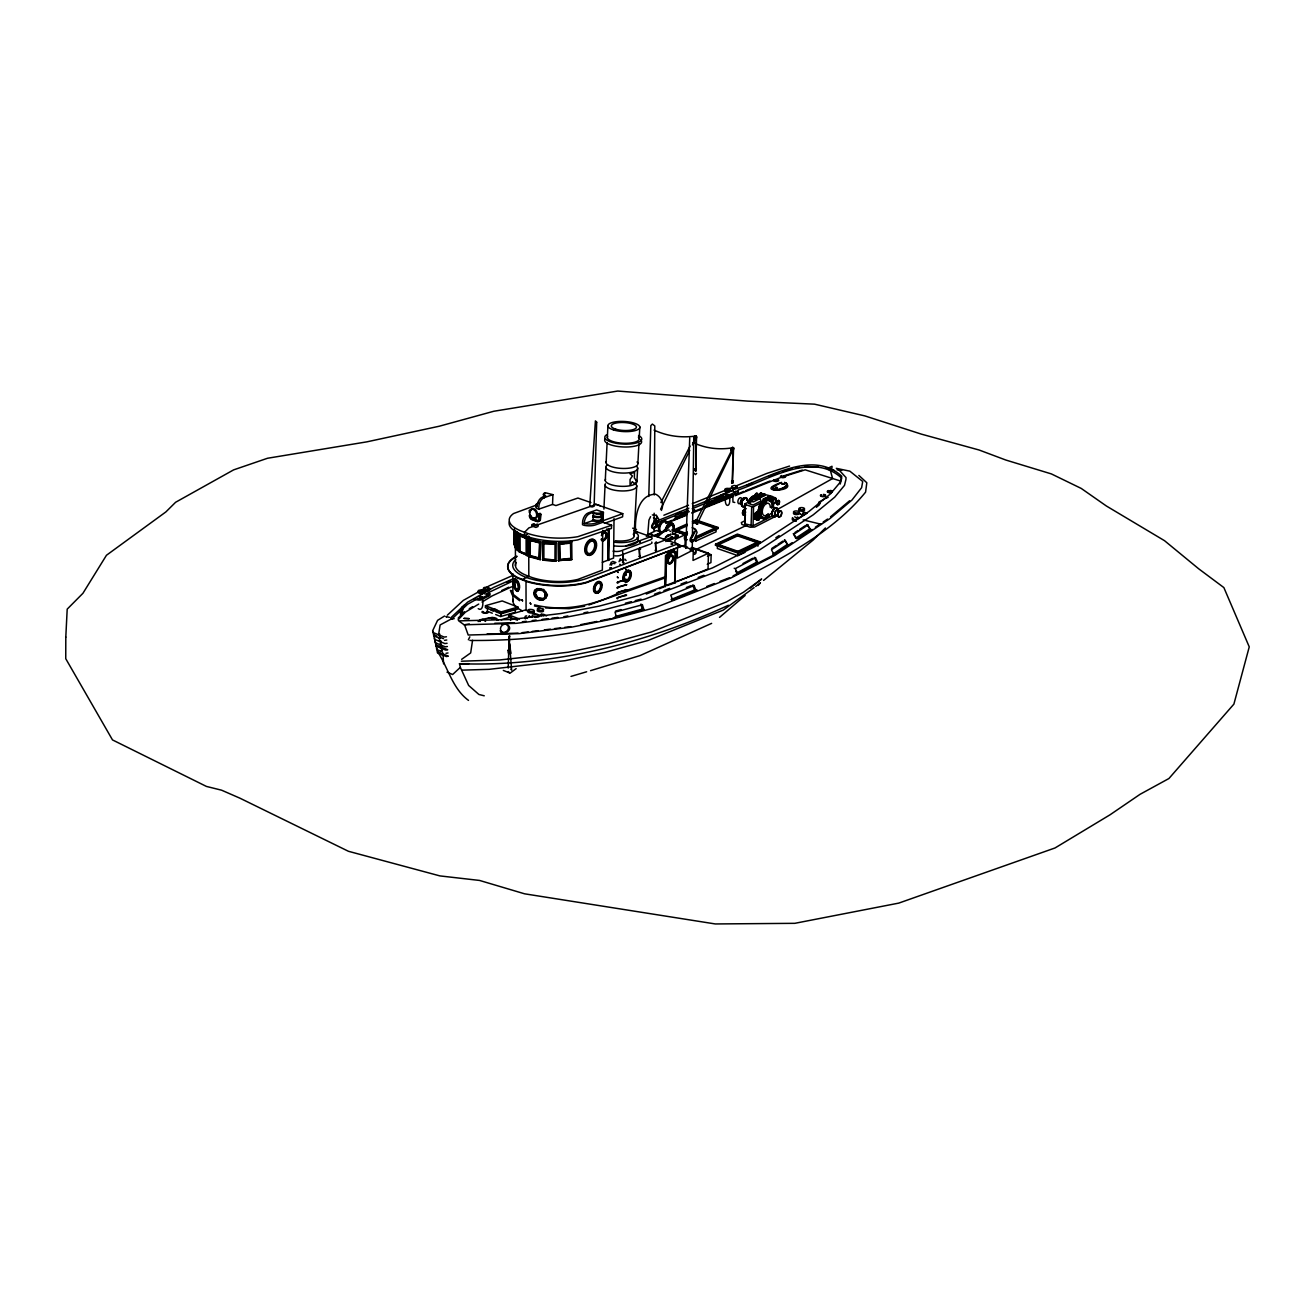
<?xml version="1.0" encoding="UTF-8"?>
<svg xmlns="http://www.w3.org/2000/svg" width="1315" height="1315" viewBox="0 0 1315 1315"><rect width="100%" height="100%" fill="white"/><g stroke="black" fill="none" stroke-linecap="round" stroke-linejoin="round"><path stroke-width="1.5" d="M542.799 560.091L542.832 541.944L556.163 542.865L556.081 561.012L548.207 560.732L542.799 560.091L542.832 541.944M556.081 561.012L543.884 559.845L543.884 542.109M554.963 559.96L543.835 559.22L554.963 559.96L555.029 543.884L543.851 543.555L555.029 543.884M558.382 560.552L558.431 542.816L571.483 541.484L571.795 559.598L558.382 560.552L571.795 559.598M558.776 560.963L558.431 542.816M566.223 543.325L570.874 543.111L570.792 558.776L559.894 559.878L559.549 543.818L564.743 543.457M559.894 559.878L559.549 543.818M570.792 558.776L570.463 542.717M721.195 495.081L721.195 496.363L723.349 497.202A2.975 1.2 0.3 0 0 727.557 497.185L738.159 492.731L738.11 490.561L727.557 495.903A2.975 1.2 0.3 0 1 723.349 495.919L721.195 495.081L726.34 492.911M754.744 496.511L754.744 495.541L754.202 496.577M571.4 559.204L571.483 541.484M668.201 541.155L678.277 536.602L678.277 535.402L673.001 533.561M770.574 513.54C767.944 518.537 762.404 520.132 762.979 517.305M654.048 531.474L654.065 527.414L659.456 525.178M654.114 521.332L654.163 513.212M654.295 494.95L654.788 425.929L652.371 424.071L650.826 425.616L648.772 496.495M602.747 530.257L602.352 570.135L578.008 579.356A36.886 13.627 2.3 0 1 528.811 576.282L523.189 579.093L523.189 580.145M608.5 529.83L608.155 560.42L608.5 529.83L606.905 528.86M608.911 560.124L608.845 528.433L608.155 560.42M614.023 518.636L613.563 558.07L602.336 562.294M623.277 554.338L623.277 562.902L622.62 551.314M690.161 549.949A3.271 1.299 1.4 0 0 692.249 548.98L692.364 540.777M692.43 536.684L693.745 438.306M764.903 494.21L758.508 497.415L758.476 498.697L764.886 495.492L764.903 494.21L760.497 493.224L758.459 496.215M767.319 500.505C767.138 498.171 765.856 503.875 763.144 500.226L763.16 498.96L770.376 496.018L770.36 497.284L763.966 500.489L763.982 499.223L770.376 496.018M640.487 549.44C638.054 542.421 640.915 570.661 639.172 548.733L640.504 548.47L638.991 549.407M766.152 518.521L766.201 515.431M766.382 503.53L766.415 500.423L764.262 499.815L762.108 501.525L764.557 502.774L765.626 500.916M763.144 500.226L769.538 497.021L769.554 495.739M671.949 537.621L671.16 536.372L672.458 537.062L656.678 543.358C654.278 536.356 657.056 564.464 655.363 542.651L656.695 542.388L655.182 543.325M803.416 513.376L803.449 512.077L807.213 513.129L796.265 520.017L793.701 519.293A3.041 1.249 1 0 1 792.797 517.551M669.565 551.363L665.489 555.67L664.864 586.49L659.275 588.758M672.096 552.185L666.754 556.541L665.423 586.687L666.064 555.867L672.294 550.738M751.375 497.234L751.194 498.352L753.232 499.026L754.202 497.251L751.473 497.136L753.413 497.892M686.923 535.337L674.053 530.849L674.085 529.797L686.89 524.044M673.264 552.103L675.335 553.221L674.677 583.005L675.499 551.807L673.757 550.689M674.677 583.005L676.074 552.021L671.735 550.541M677.472 548.026L677.241 558.168L693.284 549.982L693.021 560.42L708.456 553.221L708.029 568.984L676.699 581.74M677.504 545.988L677.554 543.966L648.016 533.578M671.784 529.961L685.296 534.679L685.049 545.002L681.959 546.415M696.21 436.843L695.914 470.77M696.572 436.794L695.701 471.148L694.961 470.622M695.766 470.902L695.339 469.537M696.013 520.987L696.046 519.935L718.056 527.463L718.023 528.515L696.128 538.542L696.161 537.473L718.056 527.463M695.865 541.024L695.98 536.717L716.165 527.496L716.034 531.852L695.865 541.024L692.232 539.758M716.165 527.496L696.227 520.674L696.194 521.71L692.512 523.37M745.391 514.625C739.441 514.28 744.586 507.048 746.312 508.708M753.709 499.486L745.079 503.809L744.767 523.781L753.018 525.836L772.645 515.792M756.388 512.291C765.872 513.195 758.13 525.112 754.07 516.959C752.657 513.655 760.793 514.905 757.9 513.425C757.407 511.436 755.172 512.538 754.563 514.658M508.215 668.053L508.658 652.947L510.335 653.407L511.634 670.124L510.943 669.121M692.512 548.125L711.136 554.667L710.922 562.606L707.256 564.266M715.508 545.281L715.541 544.213L737.386 534.087L759.955 541.813L759.922 542.865L738.142 553.155L715.508 545.281L737.353 535.139M757.884 546.235L758.032 541.846L737.6 534.843L717.464 544.18L717.349 548.503L737.83 555.653L744.997 552.382M753.018 525.836L753.577 506.637L762.19 502.297M756.783 518.439L756.799 515.94L754.153 515.053M731.567 481.241L733.343 480.896L731.633 481.208M733.556 448.514L732.471 483.197L731.6 482.835L733.03 482.819L732.176 483.246L733.195 448.579A1.677 0.97 -72.3 0 1 731.88 450.798A1.677 0.97 -72.3 0 1 731.272 448.727A1.677 0.97 -72.3 0 1 732.997 447.84M732.373 480.928L732.57 482.276M775.998 501.705L775.324 497.777L772.71 500.177L769.785 499.322L772.464 500.818L771.642 508.231M737.567 535.895L757.999 542.898L737.929 552.382L717.431 545.248L737.567 535.895L737.6 534.843M737.83 555.653L737.962 551.314L758.032 541.846M738.142 553.155L738.192 552.086L759.955 541.813M744.767 523.781L745.079 503.809M751.062 525.901L751.72 506.653L745.408 504.549M685.805 548.404L689.734 437.977M535.797 506.998A9.484 3.288 2.3 0 0 537.062 508.576L538.788 509.135L552.53 504.434L552.925 494.654L545.281 492.731A6.213 2.12 2.3 0 0 545.774 495.936L542.931 496.889A7.89 4.948 -70.5 0 0 537.128 506.801A9.501 3.288 2.3 0 1 538.032 503.103M603.421 512.324L596.648 509.957L588.364 512.866A8.005 4.898 -70.5 0 0 582.529 522.943L582.512 524.701L584.156 525.343A9.616 3.386 2.6 0 0 594.988 525.08L602.944 522.236L603.421 512.324L602.352 512.702A6.312 2.203 2.7 0 1 592.901 512.472L590.073 513.475A8.005 4.898 -70.5 0 0 584.238 523.551L594.347 520.115A5.523 1.94 2.7 0 0 600.265 520.263C605.705 520.132 600.495 504.22 601.415 519.918M592.72 516.647L594.495 516.861A5.523 1.94 2.7 0 0 600.413 517.009L602.155 516.877A6.312 2.203 2.7 0 1 592.72 516.647L594.528 516.203A5.523 1.923 2.7 0 0 600.445 516.351L602.188 516.22A6.312 2.203 2.7 0 1 592.736 515.99M602.319 513.327A6.312 2.203 2.7 0 1 592.884 513.097L592.901 512.472M593.081 519.721L593.394 512.916L594.676 513.31M603.914 509.102L605.064 485.169M605.278 480.6L605.919 467.384M606.133 462.781L607.103 442.613M607.333 437.731L607.892 426.126M831.918 468.14L832.017 466.266L828.96 467.729L828.877 469.619L829.995 469.11L832.625 478.529L777.099 509.661M602.714 522.104L611.606 525.244L611.442 528.449L577.712 539.923A43.313 15.32 2.3 0 1 528.071 536.832L520.888 534.202A43.264 15.287 2.3 0 1 509.299 521.858M594.627 503.859L622.768 513.655L622.603 516.828L604.423 523.37M634.093 535.632L636.723 485.712M636.953 481.126L637.66 467.943M637.89 463.34L638.959 443.336M639.205 438.454L639.813 426.865M635.556 531.918C634.668 517.962 637.611 494.604 655.56 494.177C661.527 496.873 664.322 504.582 661.363 510.45M760.859 513.705C761.401 512.521 756.98 510.894 759.034 508.971C764.853 510.352 756.684 508.56 759.314 507.837C766.596 509.645 754.3 506.144 761.434 506.587C756.01 504.237 763.308 507.557 761.977 505.42C756.93 502.971 764.705 505.141 764.163 502.215M758.278 513.54L758.163 510.861M732.702 482.819L732.11 483.197M772.382 506.538L770.311 507.459A6.526 3.649 -71.6 0 0 765.675 503.974A6.526 3.649 -71.6 0 0 762.47 513.442A6.526 3.649 -71.6 0 0 768.223 513.623M514.346 544.509L515.118 540.416M759.051 494.44L761.911 495.443L761.993 494.374M770.064 499.305L771.231 497.317L776.376 499.092M495.821 611.738L501.081 613.809L517.748 608.993L517.913 607.07L502.198 600.939L485.498 605.673L485.334 607.612L493.372 610.637M487.569 607.744L487.29 611.228L492.32 613.217M495.689 614.532L500.719 616.521L501.015 613.037L513.705 609.371M501.081 613.809L501.229 611.87L517.913 607.07M489.328 593.032L489.887 595.35L481.619 599.722A3.353 1.101 4.7 0 1 477.082 599.821L474.156 599.081M528.959 611.376L525.408 609.996L508.741 614.828L508.576 616.768L517.452 620.269M510.549 620.417L510.845 616.916M515.513 608.861L515.217 612.33L500.719 616.521M755.402 496.577L755.402 495.541L754.892 496.511M763.818 518.011L761.632 517.288L761.681 518.324L762.289 517.37M767.319 500.078C767.533 500.966 763.275 498.484 767.319 500.078C768.19 500.473 769.045 500.571 770.031 500.39A2.12 1.183 -71.7 0 1 771.445 498.352M541.27 615.371L541.418 613.858L546.53 615.88M556.163 542.865L542.799 542.355M543.703 615.749L543.835 614.236M518.159 578.288L527.512 581.855A48.326 17.851 2.3 0 0 586.523 582.677L681.219 546.3L677.554 543.966L587.361 578.206A43.362 15.994 2.3 0 1 525.967 577.334A43.379 16.01 2.3 0 1 515.644 559.68M481.602 597.914C483.657 599.245 483.69 612.494 478.216 608.681M509.332 636.427L509.431 646.832M509.168 641.342L509.184 643.725M509.382 641.408L509.267 638.515M509.365 650.646L509.48 646.24L509.398 649.331L510.417 649.183L509.48 645.895L510.072 652.224L508.954 647.572L508.773 650.498M761.089 509.645L760.81 511.617M757.687 496.429L759.084 495.048M755.188 515.842L755.484 515.069M759.495 516.746C757.604 515.727 761.155 518.718 759.971 516.187C763.095 514.921 761.073 519.606 762.519 517.387M472.562 640.29L470.671 652.93L461.647 659.325M518.143 589.301L518.11 584.583L514.938 580.014L514.247 585.619L516.433 590.632L518.028 591.191C521.332 587.854 519.096 580.671 515.233 578.616L514.198 582.183L515.283 588.594M756.026 496.774L756.026 495.689L755.55 496.61M758.278 496.84L757.325 495.87L753.216 496.478L754.695 498.286L757.374 497.892C756.273 495.919 759.166 496.462 758.624 497.793M509.234 646.339L509.152 648.295L509.267 645.895M610.012 565.072L611.36 561.965M611.524 565.138L612.182 563.264L614.878 563.625M619.036 561.702L620.384 558.596M838.839 469.767L846.038 477.592L845.939 479.482L844.493 485.383L834.713 497.169L813.229 514.822L759.314 550.097L716.839 571.499L644.629 599.213L603.519 609.946L565.516 617.327L516.022 623.359L464.146 624.806L469.34 623.984M459.576 611.853L459.823 610.752M757.407 520.082L753.857 517.633M696.605 473.482L695.405 474.616L694.205 473.318M500.867 632.071L501.064 631.233M840.219 484.035L841.682 478.134C812.243 450.996 768.355 479.844 737.978 490.068M770.031 500.39L772.891 504.713L775.521 502.807M775.965 498.221L771.231 497.317M754.12 496.593L753.955 495.689L752.164 496.593M764.788 500.505L765.166 499.437M617.902 583.202C612.461 582.118 641.26 576.036 617.294 582.233M617.836 588.397C612.215 587.526 641.062 581.066 617.228 587.443M617.771 593.591C612.395 592.588 641.079 586.309 617.162 592.638M617.705 598.785C612.313 597.75 640.75 591.471 617.097 597.815M625.513 579.175L626.104 580.145M625.43 584.37L626.022 585.323M625.365 589.547L625.956 590.501M625.283 594.709L625.891 595.679M758.591 496.413L759.971 495.065M478.167 621.551L480.485 619.661L492.533 617.327M760.267 493.339L764.623 495.245M756.98 512.192C762.634 511.864 759.823 518.291 762.026 516.877L758.919 516.121M773.187 497.793L771.872 496.955M544.755 597.322L544.755 592.588L542.701 590.599L537.358 589.827L535.501 591.224L534.811 593.476L537.358 598.029L542.701 598.818L545.281 597.092L546.037 594.807L543.227 590.369L537.884 589.58L535.337 593.246L537.884 597.799L543.21 598.588M539.577 513.935L539.446 520.082A3.879 2.63 67.2 0 1 537.605 521.726L531.26 519.441A3.879 2.614 67.3 0 1 529.435 516.499L529.304 515.398M540.416 514.247L539.955 518.422A3.09 2.088 67.2 0 1 537.687 520.444L534.63 519.343M748.383 502.988C747.019 500.21 752.69 498.96 750.651 501.673M750.125 502.84L748.087 502.166M759.676 506.735L759.396 505.913M514.461 543.194L515.135 541.435M759.643 515.71L759.232 516.696L761.401 517.551M509.908 636.033L508.971 636.345M745.424 515.677L742.482 513.82M760.119 505.667L759.922 504.746M761.977 505.42L763.259 504.385M697.131 524.06L732.225 451.177M732.126 451.209L733.737 447.955L732.439 447.363L733.425 447.659L732.126 451.209L730.959 450.503L733.08 447.823M744.142 511.469L744.076 512.554M650.58 516.647L648.936 520.099L647.703 535.32A6.246 2.219 3.1 0 1 646.306 536.29M696.473 523.797L695.142 522.893L731.551 450.683M660.59 509.217L689.734 450.437M692.463 444.914L696.128 436.12M761.911 495.443L761.336 496.429L758.706 495.574M654.065 430.104A197.464 119.517 -75.2 0 0 695.717 436.054L693.942 438.733L695.109 439.457L696.095 435.775M660.886 502.544L690.079 446.064M761.632 517.288L760.333 517.814M687.318 531.852L684.819 536.339A2.548 1.447 -71.2 0 0 684.457 538.772A2.548 1.447 -71.2 0 0 685.608 539.742M687.449 533.446L685.674 536.619A2.548 1.447 -71.2 0 0 685.477 539.528A2.548 1.447 -71.2 0 0 687.285 539.561M694.041 531.885L690.49 538.246A2.548 1.496 -71.6 0 0 690.605 541.484A2.548 1.496 -71.6 0 0 692.906 540.202M653.423 517.863L655.758 518.685L652.092 524.915A2.531 1.529 -70.4 0 0 651.928 527.792A2.531 1.529 -70.4 0 0 653.834 527.874M460.48 614.647L462.387 606.938M772.678 487.01C773.204 492.566 789.51 487.29 786.321 482.884M772.678 487.75C772.546 494.391 794.161 485.334 784.513 483.049M767.45 500.555L768.141 499.815L765.856 499.289M510.269 651.813C508.642 647.424 508.56 653.539 510.253 651.172L509.037 653.045L508.428 652.141L510.269 651.813L509.086 650.284M763.407 504.187L761.286 502.511L764.031 503.349M749.386 499.651C749.402 497.958 752.903 500.785 752.837 498.467M754.761 519.195L756.388 518.932M542.306 610.85L538.706 610.933M538.23 614.68L541.681 615.568L540.843 614.615M620.598 560.765L622.094 559.5L623.902 560.256M532.887 612.1L529.205 611.524M469.849 636.838L468.354 639.797M704.413 507.376L722.412 500.127L724.697 497.119L723.661 496.791L721.376 499.782L705.152 506.291M760.465 516.696L759.889 517.469L764.673 518.998M657.944 523.88L655.56 526.937L654.508 526.559M800.145 513.425C799.06 515.332 805.24 514.527 802.561 513.245M794.737 516.811L796.134 517.962L797.778 516.927M798.041 513.458L794.539 513.343M484.397 593.706L487.766 594.561L487.01 593.64M488.375 589.925L484.545 589.662M692.265 512.488L694.599 509.513M482.589 598.522L480.715 599.032M689.241 511.666L676.107 516.992L673.74 519.967L686.627 514.757M655.051 550.278L656.547 550.262M761.369 502.396L762.01 501.623M750.06 498.664L750.701 497.892M638.876 556.409L640.372 556.377M758.262 585.405L760.119 583.153M622.472 562.623L623.984 562.59M760.514 513.557L758.788 513.277M761.96 493.635L761.089 493.141M516.154 668.612L509.842 673.346L508.182 671.538L508.921 672.622L503.316 670.42M458.047 619.891L465.395 612.165L478.709 604.078M819.672 501.673L819.903 503.859M819.672 502.429L819.344 504.22M458.162 618.149L464.277 611.722M781.521 476.079C779.927 478.101 786.781 477.477 784.167 475.915M509.612 646.52L509.595 643.676L509.513 646.487M762.684 500.949L764.738 501.64M825.409 527.956L813.245 539.972L763.604 580.408M509.267 638.86L509.48 636.181M479.416 621.239L480.402 620.565M461.516 607.744L464.491 604.966M468.913 663.697L459.477 663.713L460.349 667.363L452.639 674.513L447.018 672.146M447.347 615.173L463.291 600.413L489.361 585.767L513.458 575.165M656.859 536.602L668.546 526.394M657.697 536.898L669.368 526.674A4.701 2.745 -70.8 0 1 673.494 526.247A4.701 2.745 -70.8 0 1 672.36 532.641M719.519 617.376L745.145 595.481M830.521 516.811L849.572 500.768M816.352 507.294L819.327 504.845M496.823 619.94L496.758 618.494L493.667 617.458M742.811 514.79L745.03 515.118M755.681 586.474L760.432 582.841M665.538 536.98L668.53 534.761M663.401 539.495L670.847 533.939M735.644 488.375L735.578 487.405M733.129 491.169L734.855 492.32L735.562 491.169M733.162 487.421L733.228 488.391M750.421 588.084L761.681 578.995L743.452 592.26L726.505 601.892L651.352 632.005L608.22 643.873L568.212 652.207L542.339 655.297L499.733 659.949L461.351 661.215M754.07 587.657L723.283 610.078L648.213 640.405L605.179 652.306L565.236 660.656L489.164 669.335L461.631 670.157M540.235 559.697L540.728 541.616L529.057 538.969L529.09 556.672L540.235 559.697L540.728 541.616M539.199 558.497L539.676 542.487L529.896 540.317L529.912 555.949L539.199 558.497L539.676 542.487M529.09 556.672L529.551 538.624M529.912 555.949L530.389 539.972M545.511 598.226L547.435 594.89L543.851 589.531L537.309 588.578L535.073 590.287L534.317 592.999C534.416 597.602 539.462 601.185 543.851 599.574M440.443 646.733L436.087 644.925L436.695 649.479L441.33 651.385L442.432 650.646M442.695 652.289L441.873 654.706L442.974 653.949L448.333 656.169L446.311 656.547L437.435 652.865L436.859 648.328M441.61 645.665L440.788 648.081L441.889 647.325L447.708 649.741L445.621 650.07L435.955 646.092L435.314 641.523M441.347 644.005L440.229 644.761L440.788 640.684L439.687 641.441L439.407 639.78L440.246 637.364L439.144 638.104L433.753 635.901L432.964 631.282M786.912 544.706L772.858 554.125L773.976 554.519L788.03 545.084L784.513 540.005L788.03 545.084M778.02 544.344L782.885 541.09M792.222 542.635L773.598 555.062L733.113 575.871M798.945 538.164L812.045 529.419M815.333 527.233L820.248 523.945M823.174 521.989L827.546 519.063M809.366 529.123L795.69 538.197L793.34 533.528L796.808 538.575L810.451 529.501L807.065 524.521L810.451 529.501M794.408 533.89L808.15 524.866M799.652 529.419L805.585 525.49M785.581 540.383L771.461 549.752L773.976 554.519M771.872 548.388L776.392 545.429M775.85 537.72L779.138 535.567M794.918 532.509L798.073 530.455M444.552 616.028L437.583 620.351L432.635 630.789L432.997 632.482L444.191 637.068L446.459 636.789M482.03 602.056L492.007 595.974L511.666 586.802M469.274 608.697L472.611 606.675M764.262 499.815L764.64 500.571M826.28 497.892L818.818 502.215L818.44 504.385M476.326 599.328L467.647 604.243L451.768 619.086L450.881 617.721L467.63 602.122L493.651 587.427L514.017 578.419M486.731 593.427L514.017 580.474M772.332 487.092L781.258 482.704M736.531 573.126L756.7 562.212L757.818 562.59L737.666 573.521L735.644 571.285M742.991 563.527L752.772 558.267M734.181 568.261L735.282 568.639L755.5 557.774L757.818 562.59M509.217 645.944L508.905 648.344M490.002 593.854L481.734 598.226A3.353 1.101 4.7 0 1 477.197 598.341M481.438 593.821L485.021 591.947M495.459 610.62L495.377 609.618M746.904 525.162L697.114 548.963M775.834 516.187L754.629 527.052L750.158 527.216L741.874 524.406L741.364 522.565L744.898 520.756M492.303 609.371L492.385 610.374M483.361 611.656L484.413 612.922L487.043 612.248M760.152 512.603L762.256 511.535M765.642 500.555L772.201 496.363L764.064 494.309L757.161 497.76M749.073 503.661L753.133 505.009L760.974 501.064L760.136 498.516L753.38 501.903L748.613 500.999M754.794 496.807L753.199 497.596L754.153 498.566L758.262 497.941L757.309 496.971M754.958 498.221L749.895 500.752L750.388 501.475M759.265 497.612L764.064 495.213L764.081 493.947L756.684 497.629L754.153 497.448M665.735 541.517L678.277 535.402M647.358 534.794L656.284 530.504L661.807 532.444L654.673 535.879M501.64 590.55L508.79 587.213M695.947 537.769L716.133 528.548L698.018 522.334M685.296 534.679L677.57 538.18A12.312 4.882 1.4 0 0 679.099 544.985L693.284 549.982M675.959 530.816L687.005 525.852M672.096 534.432L677.554 531.983M707.47 556.327L711.136 554.667M711.645 623.359L640.158 655.544L590.55 670.666M692.38 521.578L696.046 519.935M674.053 530.849L687.022 524.8M692.545 522.334L696.227 520.674M506.834 582.315L510.532 580.671M533.956 523.699L531.737 524.636L532.69 525.852L538.098 525.195L537.145 523.978M534.416 524.274L533.759 525.392L536.06 524.422M729.776 491.481L733.211 490.051M540.301 514.165L538.969 514.855L540.531 513.54L541.007 514.461L540.399 519.688A3.879 2.63 67.2 0 1 538.558 521.332L532.148 519.195A3.09 2.088 67.3 0 1 529.879 515.546M529.518 510.697L530.816 510.072M763.308 518.176L763.127 517.272M544.87 493.93L545.265 493.339A6.213 2.137 2.3 0 0 544.196 493.766M694.057 585.553L670.732 595.12L672.721 600.067L696.062 590.451L694.057 585.553L692.594 585.027L694.649 589.942L696.062 590.451M695.142 522.893L697.772 524.11M738.044 488.161C768.437 477.953 812.325 449.138 841.781 476.244L840.301 482.128L830.488 493.865L808.988 511.469L754.991 546.596L712.467 567.916L639.682 595.284L599.065 606.149L561.045 613.48L511.551 619.464L458.754 620.894L464.146 624.806M688.846 508.198L656.58 521.118M692.627 506.653L732.373 490.479M675.713 514.264L681.302 511.979M714.357 498.516L719.798 496.297M747.134 485.153L752.509 482.967M688.501 510.236L654.623 523.797M692.216 508.724L723.217 496.084M716.527 499.684L723.661 496.791M706.714 504.385L724.697 497.119M646.273 594.051L655.56 590.271M663.861 515.233L688.468 505.239M692.265 503.711L724.434 490.643M728.214 489.098L731.995 487.569M735.726 486.057L766.842 473.416L789.559 466.052M694.649 589.942L671.143 599.492L672.721 600.067M674.529 518.85L687.515 513.623M686.298 515.348L666.064 523.403M691.805 513.129L702.835 508.708M704.659 507.968L733.129 496.495M735.036 495.739L781.209 477.312M755.796 496.413L753.758 495.755M686.364 587.542L691.049 585.652M728.395 605.278C644.712 643.758 551.922 666.919 459.477 663.713M709.311 502.593L714.752 500.407M680.595 514.428L686.085 512.209M674.217 519.425L687.071 514.247M694.419 511.305L701.766 508.346M705.497 506.834L724.483 499.207M728.28 497.678L732.077 496.149M735.627 494.719L743.961 491.366M745.621 490.692L770.048 480.994M667.28 585.52L675.384 582.709M666.853 522.318L672.392 520.165M653.128 528.433L658.667 526.279M674.513 598.9L697.295 590.123M706.796 586.457L714.39 583.531M720.094 581.329L729.595 577.679M654.426 594.249L660.13 592.062M663.927 590.599L669.631 588.413M681.038 584.041L686.742 581.855M698.15 577.482L703.854 575.296M681.219 546.3L586.572 582.167A48.376 17.851 2.3 0 1 527.512 581.329L518.159 577.762A48.392 17.868 2.3 0 1 516.877 556.114M650.366 544.098L620.631 555.259A6.756 2.449 2.9 0 1 614.927 555.834M625.71 545.955L669.121 529.813M633.666 533.315L637.331 531.967M611.606 525.244L577.844 536.684A43.329 15.287 2.3 0 1 528.186 533.594L521.003 530.964A43.296 15.254 2.3 0 1 513.606 513.524L536.471 505.059M802.495 510.664L803.432 510.072L802.627 509.431M602.763 520.822L622.768 513.655M616.801 593.903C591.158 606.051 562.771 611.82 534.531 604.884M626.318 590.534L664.387 577.055M588.857 604.982L665.012 577.943M527.299 534.515L524.471 535.517L524.586 532.279L528.827 527.923L532.69 526.575M536.536 525.244L596.221 504.401L600.182 505.798M552.925 494.654L544.591 497.481A7.89 4.948 -70.5 0 0 538.788 507.393L538.788 509.135M825.573 498.336L826.625 497.99M775.669 487.191C772.76 488.786 780.074 488.144 776.376 487.158M769.324 476.129L778.776 473.038M782.573 471.806L792.024 468.732M695.01 469.143L696.358 469.241M783.839 475.816L802.265 470.08M784.891 476.162L805.174 469.833L840.071 480.879M502.083 624.165L503.234 623.82M571.006 676.403L586.654 671.768M501.13 619.776L510.73 616.982M529.501 615.749C526.575 616.653 533.232 618.034 532.181 616.16M615.535 611.097L621.042 609.568M615.173 616.538L642.328 609.092L643.923 609.7L642.41 604.785L640.767 604.16L642.328 609.092M612.823 618.116L643.906 609.618L616.406 617.014L615.026 612.116L642.41 604.785M479.794 596.303C476.72 598.21 486.419 597.322 480.764 596.287M486.945 596.205L487.865 595.728L486.879 595.136M625.398 603.207L631.282 601.678M635.194 600.659L641.062 599.13M483.016 619.365L479.482 620.269L480.041 621.535M652.322 514.954L656.251 515.299L658.831 519.195L655.38 527.184A2.531 1.529 -70.4 0 1 653.013 528.416A2.531 1.529 -70.4 0 1 652.898 525.211L657.204 517.896L656.251 515.299M728.872 491.218L726.439 491.218M781.62 482.342C750.076 493.339 800.506 492.007 784.513 482.309M780.732 483.295L781.636 483.082M584.665 606.248L569.033 608.681L545.594 607.974M734.855 493.602L735.545 492.451M728.855 496.265L726.422 496.265M827.151 497.596L828.154 497.382M756.585 496.232L754.547 495.574M743.567 512.357L744.011 510.894M744.915 509.809L744.586 509.891A2.12 1.2 -71.5 0 0 743.156 512.39A2.12 1.2 -71.5 0 0 744.356 513.853M571.877 541.879L558.826 543.21M580.753 624.641L596.813 621.453M600.84 620.647L610.883 618.658M760.678 494.637L760.333 494.703A2.12 1.183 -71.7 0 0 759.676 495.229M563.905 616.719L567.916 615.93M583.909 612.823L587.92 612.05M795.624 468.074L799.224 467.417M521.628 552.563L527.118 554.371L527.085 538.755L519.113 535.468L519.178 551.051L527.94 555.703L527.907 538.016L519.589 533.874L518.62 534.038L518.685 551.675L527.94 555.703M519.178 551.051L527.118 554.371M518.62 534.038L527.907 538.016M519.113 535.468L527.085 538.755M445.966 653.308L448.021 652.963M669.828 531.096L670.847 531.441M447.396 646.503L445.259 646.832L435.232 642.69L434.525 638.12M570.398 558.365L559.5 559.483M570.874 543.111L559.943 544.213M447.084 643.282L444.914 643.577L434.492 639.304L433.753 634.701L436.991 636.033M619.694 564.349L620.253 564.447M509.743 646.635L509.842 651.944L510.204 649.577M535.057 617.409L538.887 616.899M532.197 615.091L537.736 614.352M444.552 640.323L446.771 640.027M454.201 618.691L451.127 619.069L440.114 624.954L438.585 634.783M522.154 632.663L528.219 631.907M532.263 631.397L538.328 630.658M544.41 629.901L550.475 629.145M554.519 628.636L560.585 627.896M564.645 627.387L570.71 626.63M522.351 621.765L526.312 621.288M532.246 620.565L536.208 620.088M542.142 619.365L548.076 618.642M552.037 618.149L557.971 617.425M488.309 618.001L489.624 617.836M489.016 618.346L490.117 618.214M492.566 618.297L491.514 618.839L494.078 618.543M487.06 634.027L518.094 633.156M469.882 640.438C561.226 641.523 652.026 621.107 734.904 582.939C781.439 558.3 831.77 533.627 865.582 492.139L866.815 482.753L858.876 475.405M494.752 623.277L514.428 622.735M509.332 636.181L509.299 646.487M751.72 506.653L753.577 506.637M514.477 544.969L517.074 549.276L517.009 533.726L514.395 529.468L514.477 544.969L515.579 544.969L516.713 547.582M514.28 528.926C514.001 533.89 512.587 550.097 518.192 550.295M515.529 531.03L518.603 533.085L517.009 533.726M734 488.572L734.888 488.555M766.612 499.273L770.196 500.489M734.773 502.478L732.981 502.067L732.751 494.555M755.303 495.541L758.229 496.429M695.504 470.639L695.504 470.589M804.616 466.43L818.111 467.055M673.839 552.3L669.68 552.711L666.754 556.541M837.03 469.817L838.395 469.965M838.839 469.997L839.759 470.096M840.515 470.178L841.797 470.31M612.642 561.39L615.913 562.491M836.307 468.337L849.852 471.164L862.722 481.471L861.621 487.701L851.972 500.029L830.127 518.455L774.732 555.456L730.729 578.074L655.314 607.596L612.034 619.102L571.861 627.091L519.244 633.616L468.222 635.03L464.935 625.94M540.235 541.961L529.057 538.969M540.744 559.335L529.6 556.311M542.832 559.68L543.884 559.845M502.018 632.022C506.472 633.962 511.223 627.452 506.653 624.51A5.539 5.03 -56.9 0 0 505.601 624M534.432 605.985L539.873 607.103M539.183 542.832L529.896 540.317M493.865 618.034L498.418 620.236M493.585 618.362L494.703 618.609M693.942 438.733L694.501 438.914A1.66 0.97 -72.4 0 0 696.128 437.599A1.66 0.97 -72.4 0 1 694.649 439.013A1.66 0.97 -72.4 0 1 694.106 437.238A1.66 0.97 -72.4 0 1 695.504 435.807M539.692 558.135L530.422 555.587M449.467 617.36L445.884 616.521L446.525 617.08M784.891 482.654L786.107 482.95M803.136 519.902L821.365 524.307M484.249 695.799L478.89 694.468L468.65 685.46L460.349 667.363M484.43 620.664L485.58 621.387M796.249 521.332L793.685 520.609A3.041 1.266 1 0 1 792.764 518.85M517.748 590.057L515.496 587.937L514.494 582.742L515.464 579.784L517.716 581.888M515.973 589.909L518.669 589.071L518.998 586.983L517.469 581.427L514.707 578.847C512.669 582.233 513.294 589.975 517.502 591.421L519.146 587.608L518.455 584.041M825.59 467.713L834.417 470.491M772.447 496.873L775.324 497.777M760.497 493.224L764.59 494.489M771.626 497.054L775.538 498.352M759.856 493.585L764.903 495.065M759.61 493.799L764.886 495.492M770.985 497.514L775.998 498.977M773.516 498.615L776.146 499.486M759.577 494.243L762.207 495.097M770.952 497.974L773.598 498.829M770.426 498.171L773.302 499.174M758.854 494.736L761.484 495.607M770.228 498.484L772.875 499.338M758.936 495.114L761.549 495.985M770.294 498.845L772.941 499.716M758.426 495.591L761.056 496.462M769.785 499.322L772.431 500.193M769.817 499.963L772.464 500.818M772.332 501.327L768.716 500.308M769.407 500.637L772.053 501.508M769.341 501.031L772.234 502.001M764.377 499.749L766.514 500.39M756.651 497.366L760.136 498.516M752.361 496.445L754.399 497.119M763.67 500.177L765.725 500.851M764.081 500.851L766.119 501.525M751.572 497.054L754.646 497.892M762.881 500.785L765.971 501.623M750.618 498.007L753.396 498.878M761.927 501.738L764.705 502.609M751.194 498.352L753.232 499.026M762.503 502.1L764.557 502.774M749.895 498.895L752.574 499.782L750.043 499.766M761.204 502.642L763.884 503.53M749.221 499.897L751.26 500.571M760.53 503.645L762.585 504.319M749.451 500.686L751.49 501.36M760.76 504.434L762.815 505.108M748.761 500.719L751.375 501.574M760.07 504.467L762.684 505.322M760.234 505.437L762.289 506.111M748.202 501.87L750.24 502.544M759.511 505.618L761.566 506.291M759.774 506.489L761.829 507.179M759.051 506.817L761.089 507.491M759.396 507.59L761.451 508.28M758.656 508.05L760.711 508.741M759.1 508.708L761.138 509.398M758.377 509.316L760.432 509.99M758.311 509.628L760.925 510.516M758.854 510.089L760.892 510.762M758.196 510.549L760.234 511.239M758.755 511.173L760.793 511.864M760.152 512.456L758.114 511.765L760.152 512.751M721.376 499.782L722.412 500.127M767.253 514.954L769.308 515.628M767.089 515.184L769.127 515.875M757.161 512.686L760.892 513.918M692.183 527.693L695.783 529.567L697.098 532.361L693.745 540.498A2.548 1.496 -71.6 0 1 691.443 541.78A2.548 1.496 -71.6 0 1 691.328 538.525L695.52 531.063L694.435 528.449M756.141 512.39L760.826 514.132M755.731 512.653L758.673 513.738M766.349 516.055L768.404 516.746M755.484 512.866L758.525 513.836M758.969 513.968L761.073 514.839M765.79 516.631L767.829 517.321M755.451 513.31L758.097 514.198M765.593 516.811L767.631 517.485M754.925 513.507L757.802 514.543M754.728 513.82L757.374 514.707M754.794 514.198L757.44 515.086M764.804 517.42L766.842 518.094M764.196 517.781L766.251 518.472M742.909 510.878L745.539 511.749M754.284 514.691L756.93 515.579M742.761 511.239L745.391 512.127M742.942 511.502L745.572 512.39M754.317 515.316L756.963 516.203M761.796 518.011L759.741 517.321L759.971 516.187M742.811 511.995L745.441 512.883M754.185 515.809L756.832 516.696M760.481 517.913L763.736 519.014M742.515 512.192L745.145 513.08M753.906 516.006L756.552 516.894M742.465 512.571L745.342 513.557M753.84 516.384L756.733 517.37M742.696 513.146L745.326 514.034M754.07 516.959L756.733 517.847M742.433 513.475L745.063 514.362M753.824 517.288L756.47 518.176M742.876 514.132L745.506 515.003M754.251 517.946L756.898 518.833M742.679 514.543L745.309 515.431M754.054 518.373L759.034 519.82M754.169 518.62L758.788 519.984M754.563 519.08L758.18 520.198M795.69 538.197L796.808 538.575M697.854 521.611L718.023 528.515M739.227 535.78L759.922 542.865M675.088 516.647L676.107 516.992M675.976 529.764L686.89 533.561M717.464 544.18L737.962 551.314M755.5 557.774L754.399 557.396L756.7 562.212M674.085 529.797L686.956 534.285M715.541 544.213L738.192 552.086M677.784 531.457L683.225 533.348M590.912 502.56L577.926 498.04L555.916 505.585L552.481 504.368M675.187 535.517L678.277 536.602M692.824 547.73L708.456 553.221M632.696 528.186L636.542 529.551M633.797 530.718L649.84 536.372A6.674 2.383 3.1 0 1 650.596 539.758L620.844 550.87A6.756 2.449 2.9 0 1 613.086 551.166M532.509 612.757L537.819 614.828M485.498 605.673L501.229 611.87M508.741 614.828L519.409 619.02M495.969 611.048L501.015 613.037M440.246 637.364L443.517 638.696M441.199 653.21L437.632 651.73C448.136 667.872 452.541 688.715 468.518 700.402M509.283 641.704L509.234 638.975M764.147 494.621L763.127 494.095L762.207 495.311M774.354 480.698L776.836 481.126L777.872 480.057M532.213 519.047L533.052 519.507M520.329 599.854L513.146 594.314L511.535 590.501M519.622 600.725L512.275 595.054L510.401 590.369M527.414 618.428L525.606 617.327A3.403 1.134 5.1 0 1 526.674 615.831M502.116 631.973C498.796 629.885 500.818 624.625 504.385 624.28A5.556 5.03 -56.9 0 1 507.804 624.97C513.721 629.523 503.99 636.23 500.127 630.773M756.75 498.763L756.322 499.914L754.07 499.174M516.647 532.049L518.126 533.709M624.921 559.122L626.121 560.535M482.819 592.358L479.252 592.44M537.145 525.277L538.098 526.493L535.879 527.43L531.737 525.934M530.734 510.779L529.288 510.269L529.288 512.505M540.547 514.658L539.939 513.327L538.986 513.721L538.986 518.817A3.09 2.088 67.2 0 1 536.734 520.855M735.282 568.639L737.666 573.521M439.703 634.027L439.144 638.104M441.889 647.325L441.33 651.385M530.257 515.003L530.389 516.088A3.879 2.614 67.3 0 0 530.8 517.239M773.088 504.237L773.746 510.138M773.384 504.993L773.795 508.954M738.093 491.859L738.159 492.731M442.974 653.949L443.582 663.861M729.25 495.591C732.061 508.938 722.921 508.379 725.929 495.591M655.758 518.685L655.79 524.06M520.082 535.304L520.148 550.87M517.485 533.085L517.568 550.706M515.529 531.391L515.579 544.969M515.398 545.774L515.48 565.729M512.801 573.685L512.932 601.284M528.729 536.027L528.811 576.282A36.836 13.594 2.3 0 1 516.285 562.508M526.937 538.197L526.97 555.883M526.115 538.92L526.148 554.552M526 581.378L526.082 610.571M600.577 513.458A5.539 1.923 2.7 0 1 596.122 513.573M584.238 523.551A9.616 3.386 2.6 0 0 595.07 523.304L601.958 520.839A6.296 2.219 2.7 0 1 592.523 520.609M601.991 520.132A6.296 2.203 2.7 0 1 592.555 519.902M530.52 509.891A5.194 3.501 67.3 0 1 535.123 509.431A5.194 3.501 67.3 0 1 537.572 515.644A5.194 3.501 67.3 0 1 533.824 518.241M533.101 518.8A3.09 2.088 67.3 0 1 530.948 516.072M544.541 496.067A6.213 2.137 2.3 0 1 543.572 494.309M543.292 497.76A6.213 2.137 2.3 0 1 545.15 496.182M543.424 497.81A6.213 2.137 2.3 0 1 545.117 496.84M544.722 497.432A5.457 1.874 2.3 0 0 544.18 497.908A5.457 1.874 2.3 0 1 544.755 496.774M545.183 495.936A5.457 1.874 2.3 0 1 544.18 494.917M533.611 611.606A3.172 1.052 5.1 0 1 532.624 613.004A3.172 1.052 5.1 0 1 528.252 612.33A3.172 1.052 5.1 0 1 529.255 610.933M543.013 610.374A3.172 1.052 5.2 0 1 542.059 611.754A3.172 1.052 5.2 0 1 537.687 611.081A3.172 1.052 5.2 0 1 538.657 609.683M525.474 618.839A3.403 1.134 5.1 0 1 525.343 617.672M798.813 512.899A2.844 1.167 1 0 1 796.89 514.56A2.844 1.167 1 0 1 793.438 513.31M804.205 509.513A2.844 1.167 1.1 0 1 803.005 511.075A2.844 1.167 1.1 0 1 799.175 510.516A2.844 1.167 1.1 0 1 800.375 508.971M830.636 492.352A1.923 0.822 0 0 1 828.121 491.909A1.923 0.822 0 0 1 829.124 490.84M830.11 490.774A1.923 0.822 0 0 1 831.639 491.268M824.176 494.851A1.923 0.822 0 0 1 824.571 496.002A1.923 0.822 0 0 1 821.875 496.166A1.923 0.822 0 0 1 821.481 495.015M831.984 492.27A2.63 1.134 0 0 1 827.809 492.287A2.63 1.134 0 0 1 828.845 490.561M830.192 490.479A2.63 1.134 0 0 1 832.296 491.153M823.338 494.391A2.646 1.134 0 0 1 825.557 495.837A2.646 1.134 0 0 1 821.826 496.511A2.646 1.134 0 0 1 820.922 494.835M595.679 546.037A8.334 5.063 -70 0 1 594.988 548.832M594.446 550.147A8.334 5.063 -70 0 1 586.145 554.141A8.334 5.063 -70 0 1 586.967 542.454A8.334 5.063 -70 0 1 595.07 541.205M651.763 542.043A6.674 2.383 3.1 0 1 651.451 543.506M601.744 535.632A3.698 2.236 -70.3 0 1 605.442 533.101A3.698 2.236 -70.3 0 1 605.393 538.312A3.698 2.236 -70.3 0 1 601.711 539.035M602.352 533.38A4.635 2.811 -70.3 0 1 606.527 533.101A4.635 2.811 -70.3 0 1 605.344 539.413A4.635 2.811 -70.3 0 1 601.152 539.692M602.007 533.249A4.635 2.811 -70.4 0 1 606.577 534.926A4.635 2.811 -70.4 0 1 601.941 540.646M601.399 535.501A3.698 2.236 -70.4 0 1 605.097 532.986A3.698 2.236 -70.4 0 1 605.048 538.18A3.698 2.236 -70.4 0 1 601.366 538.903M588.019 542.717A6.805 4.142 -70 0 1 594.692 544.081A6.805 4.142 -70 0 1 589.383 553.615A6.805 4.142 -70 0 1 586.326 545.741A8.334 5.063 -70 0 1 595.925 541.517A8.334 5.063 -70 0 1 591.01 555.078A8.334 5.063 -70 0 1 586.326 545.725M594.396 588.693A4.701 2.827 -69.5 0 1 598.621 582.759A4.701 2.827 -69.5 0 1 599.887 588.906A4.701 2.827 -69.5 0 1 594.791 590.649M601.004 588.43A6.131 3.682 -69.5 0 1 594.364 592.276A6.131 3.682 -69.5 0 1 596.172 582.66A6.131 3.682 -69.5 0 1 601.58 585.405M630.214 577.154A6.049 3.6 -69.8 0 1 623.737 580.918A6.049 3.6 -69.8 0 1 625.546 571.4A6.049 3.6 -69.8 0 1 630.789 574.145M732.718 447.79A199.699 113.879 -75.9 0 1 692.939 442.514M691.115 547.73A3.271 1.299 1.4 0 1 692.249 548.98M691.789 548.486A4.356 1.742 1.4 0 1 692.364 550.936M691.805 547.418A4.356 1.742 1.4 0 1 693.334 549.078A4.356 1.742 1.4 0 1 690.539 550.36M685.674 547.517A4.356 1.742 1.4 0 1 687.515 547.04M693.465 548.782A7.035 2.811 1.4 0 1 694.402 552.76M695.52 551.675A7.035 2.811 1.4 0 1 694.353 554.437M637.085 537.506A20.037 7.167 2.9 0 1 633.32 544.41A20.037 7.167 2.9 0 1 614.319 545.922M634.931 532.082A20.054 7.15 2.9 0 1 635.096 540.054A20.054 7.15 2.9 0 1 614.5 542.224M633.255 534.153A15.764 5.622 2.9 0 1 630.279 539.561A15.764 5.622 2.9 0 1 615.338 540.744M635.868 484.282A15.879 5.441 2.6 0 1 621.979 490.955A15.879 5.441 2.6 0 1 605.344 483.772M637.052 461.943A15.928 5.326 2.6 0 1 623.129 468.469A15.928 5.326 2.6 0 1 606.412 461.401M636.115 479.712A15.895 5.424 2.6 0 1 622.225 486.353A15.895 5.424 2.6 0 1 605.558 479.186M636.805 466.546A15.928 5.359 2.6 0 1 620.812 473.005A15.928 5.359 2.6 0 1 607.53 464.737M640.569 439.818A18.509 5.95 2.9 0 1 624.428 447.001A18.509 5.95 2.9 0 1 605.015 438.996M638.548 435.479A18.509 5.934 2.9 0 1 636.148 442.991A18.509 5.934 2.9 0 1 612.379 442.432A18.509 5.934 2.9 0 1 606.708 434.739M638.35 437.106A15.994 5.129 2.9 0 1 624.395 443.287A15.994 5.129 2.9 0 1 607.612 436.399M667.428 528.499A4.701 2.745 -70.8 0 1 671.554 524.932A4.701 2.745 -70.8 0 1 672.639 530.241M661.494 532.115A5.408 3.189 -70.8 0 1 660.788 524.701A5.408 3.189 -70.8 0 1 666.278 523.091M665.817 531.408A6.542 3.83 -70.8 0 1 671.143 523.074A6.542 3.83 -70.8 0 1 673.674 530.586M670.009 535.337A6.542 3.83 -70.8 0 1 667.905 535.567M665.259 531.211A6.542 3.846 -70.8 0 1 669.499 523.206A6.542 3.846 -70.8 0 1 673.691 527.151M669.45 535.139A6.542 3.846 -70.8 0 1 667.346 535.369M659.029 531.556A6.526 3.846 -70.8 0 1 660.607 522.663A6.526 3.846 -70.8 0 1 666.36 522.088M661.133 533.183A6.526 3.846 -70.8 0 1 660.278 524.225A6.526 3.846 -70.8 0 1 666.919 522.285M666.458 528.17A5.408 3.172 -70.8 0 1 669.499 524.225M487.01 611.754A3.008 0.97 5.4 0 1 487.109 613.135A3.008 0.97 5.4 0 1 482.868 612.806A3.008 0.97 5.4 0 1 482.769 611.426M494.572 609.108A3.008 0.97 5.5 0 1 496.38 610.752A3.008 0.97 5.5 0 1 491.481 610.357A3.008 0.97 5.5 0 1 493.043 608.993M745.079 505.765A4.422 2.498 -71.6 0 1 741.742 504.598A4.422 2.498 -71.6 0 1 743.748 498.681A4.422 2.498 -71.6 0 1 747.084 499.864M742.416 504.598A3.304 1.874 -71.6 0 1 740.411 503.119A3.304 1.874 -71.6 0 1 741.775 499.092A3.304 1.874 -71.6 0 1 744.257 499.174M742.17 504.861A3.304 1.874 -71.6 0 1 741.118 500.653A3.304 1.874 -71.6 0 1 744.537 499.273M740.312 503.234A3.14 1.775 -71.6 0 1 737.929 502.396A3.14 1.775 -71.6 0 1 739.359 498.188A3.14 1.775 -71.6 0 1 741.742 499.026M745.868 505.272A4.783 2.712 -71.6 0 1 741.594 505.124A4.783 2.712 -71.6 0 1 743.945 498.188A4.783 2.712 -71.6 0 1 747.397 500.752M745.26 505.831A4.422 2.498 -71.6 0 1 741.907 504.664A4.422 2.498 -71.6 0 1 743.912 498.747A4.422 2.498 -71.6 0 1 747.249 499.914M746.032 505.322A4.783 2.712 -71.6 0 1 741.759 505.174A4.783 2.712 -71.6 0 1 744.109 498.237A4.783 2.712 -71.6 0 1 747.561 500.801M758.985 496.676A2.12 1.183 -71.7 0 1 759.38 495.656M755.155 496.511A2.203 1.233 -71.7 0 1 756.437 493.487A2.203 1.233 -71.7 0 1 757.851 494.933M754.909 496.429A2.203 1.233 -71.7 0 1 756.191 493.404A2.203 1.233 -71.7 0 1 757.604 494.851M776.245 515.184A4.455 2.482 -71.6 0 1 772.332 515.069A4.455 2.482 -71.6 0 1 774.519 508.593A4.455 2.482 -71.6 0 1 777.675 510.96M777.412 515.694A3.337 1.857 -71.6 0 1 774.897 514.592A3.337 1.857 -71.6 0 1 776.803 510.072A3.337 1.857 -71.6 0 1 778.973 511.979M776.59 515.973A3.337 1.857 -71.6 0 1 774.584 513.984A3.337 1.857 -71.6 0 1 776.688 509.875A3.337 1.857 -71.6 0 1 778.694 511.88M777.773 512.045A4.816 2.679 -71.6 0 0 774.995 507.968A4.816 2.679 -71.6 0 0 772.037 514.97A4.816 2.679 -71.6 0 0 776.343 515.414A4.816 2.679 -71.6 0 1 771.938 515.233A4.816 2.679 -71.6 0 1 774.305 508.231A4.816 2.679 -71.6 0 1 777.724 510.795M776.064 515.118A4.455 2.482 -71.6 0 1 772.152 515.003A4.455 2.482 -71.6 0 1 774.354 508.543A4.455 2.482 -71.6 0 1 777.494 510.91M775.291 501.837A2.12 1.183 -71.7 0 0 774.683 499.24L774.354 499.305A2.12 1.183 -71.7 0 0 772.924 502.067A2.12 1.183 -71.7 0 0 774.436 503.07M770.36 500.407A2.12 1.183 -71.7 0 1 771.708 498.434M755.089 517.551A2.137 1.2 -71.4 0 0 755.336 517.748A2.137 1.2 -71.4 0 1 754.826 517.452M754.794 516.795A2.137 1.2 -71.4 0 1 755.878 513.984M754.514 516.203A2.137 1.2 -71.4 0 1 755.615 513.886M483.838 592.227A3.123 1.019 4.7 0 1 482.786 593.558A3.123 1.019 4.7 0 1 478.496 592.901A3.123 1.019 4.7 0 1 479.548 591.569M487.947 589.005A3.123 1.019 4.8 0 1 488.884 590.616A3.123 1.019 4.8 0 1 484.117 590.287A3.123 1.019 4.8 0 1 484.84 588.808M733.622 485.564A2.778 1.118 0.4 0 1 737.189 486.731A2.778 1.118 0.4 0 1 733.293 487.668A2.778 1.118 0.4 0 1 732.406 485.86M728.296 489.64A2.794 1.118 0.3 0 1 730.335 491.005A2.794 1.118 0.3 0 1 726.965 491.81A2.794 1.118 0.3 0 1 724.927 490.446M725.617 489.936A2.794 1.118 0.3 0 1 726.85 489.64M736.318 487.092A2.778 1.118 0.4 0 1 736.416 488.687A2.778 1.118 0.4 0 1 732.488 488.703A2.778 1.118 0.4 0 1 732.389 487.109M784.611 475.685A2.597 1.101 -0.5 0 1 784.759 477.361A2.597 1.101 -0.5 0 1 780.831 477.164A2.597 1.101 -0.5 0 1 782.03 475.553M777.707 479.498A2.597 1.101 -0.6 0 1 778.168 481.043A2.597 1.101 -0.6 0 1 774.519 481.274A2.597 1.101 -0.6 0 1 774.058 479.728M652.01 534.235A12.18 4.783 1.1 0 1 648.361 533.841M518.159 578.288A48.343 17.868 2.3 0 1 516.877 556.656M522.285 610.818A42.82 14.301 5.1 0 1 514.609 605.212L513.409 603.256A43.411 14.925 4.5 0 1 513.179 599.377M694.567 438.98A1.66 0.97 -72.4 0 1 694.386 436.728A1.66 0.97 -72.4 0 1 696.013 436.12M65.799 637.101L65.75 658.7L112.498 739.918L206.406 786.419L221.578 790.184L239.938 798.189L348.426 851.282L439.917 875.905L479.564 880.442L524.57 893.806L715.294 923.952L794.819 923.327L898.77 903.109L1055.041 847.961L1110.024 814.807L1140.089 794.293L1168.92 778.529L1233.897 704.117L1249.25 646.881L1223.87 587.591L1198.639 568.754L1164.531 540.695L1106.375 505.996L1081.226 488.424L1051.359 473.91L1005.876 460.053L979.1 450.009L921.388 434.131L864.875 415.902L814.527 404.165L747.775 401.124L617.738 391.048L493.832 411.25L439.259 426.224L366.836 441.856L267.504 458.261L233.61 469.882L175.618 502.264L165.887 511.913L106.449 555.275L82.944 593.279L67.197 609.141L65.799 637.101M634.488 472.332L634.372 477.953L636.789 481.421L634.257 483.558L632.384 481.602L630.066 485.153L630.049 479.498L632.433 475.964L630.033 473.827L634.488 472.332M696.293 469.143L694.632 468.814L696.358 469.11M596.698 422.214L594.117 506.259L592.046 506.982L589.712 506.176L595.416 420.882L596.698 422.214M460.546 613.332L460.924 615.584L463.505 607.382A5.474 1.183 -72.6 0 0 462.584 607.662L460.546 613.332M538.18 513.803L538.18 514.97L538.18 513.803M521.973 599.87L522.565 600.84L521.973 599.87M655.511 535.238C654.969 537.046 658.223 535.747 655.511 535.238M534.548 590.517L533.791 593.229C533.89 597.832 538.936 601.415 543.325 599.804L546.037 597.98L546.909 595.12L545.873 592.161L540.038 588.643L536.783 588.808L534.548 590.517M663.631 576.529L663.631 576.529M639.304 541.27C638.745 543.095 642.049 541.78 639.304 541.27M618.099 572.518L617.425 571.795L618.099 572.37M618.034 577.745L617.36 577.022L618.034 577.745M625.611 569.066L626.252 569.74L625.611 569.066M625.529 574.277L626.17 574.934L625.529 574.277M507.935 650.333L508.56 653.555L511.042 653.21L510.401 649.988L507.935 650.333M530.175 603.043L530.849 604.045L530.175 603.043M671.176 544.032L672.475 544.213L671.176 544.032M611.491 568.064L609.979 568.031L611.491 568.064M784.414 483.953L781.735 483.821L784.414 483.953M729.283 494.67L725.946 494.325L729.283 494.67M469.077 618.625L464.047 618.412L469.077 618.625M534.712 520.296L535.599 520.609L534.712 520.296M759.199 514.592L758.87 514.658A2.137 1.2 -71.4 0 0 757.506 517.979A2.137 1.2 -71.4 0 0 759.676 517.518A2.137 1.2 -71.4 0 0 759.199 514.592M759.478 514.675L759.133 514.757A2.137 1.2 -71.4 0 0 757.769 518.061A2.137 1.2 -71.4 0 0 759.938 517.617A2.137 1.2 -71.4 0 0 759.478 514.675M529.731 512.472A4.734 3.205 67.3 0 0 534.942 518.126A4.734 3.205 67.3 0 0 534.942 510.565A4.734 3.205 67.3 0 0 529.731 512.472M537.835 609.601A3.172 1.052 5.2 0 0 543.292 609.963A3.172 1.052 5.2 0 0 540.35 608.188A3.172 1.052 5.2 0 0 537.835 609.601M528.4 610.85A3.172 1.052 5.1 0 0 533.874 611.212A3.172 1.052 5.1 0 0 530.948 609.42A3.172 1.052 5.1 0 0 528.4 610.85M800.194 509.694A2.844 1.167 1.1 0 0 804.55 508.839A2.844 1.167 1.1 0 0 800.408 507.689A2.844 1.167 1.1 0 0 800.194 509.694M794.77 513.08A2.844 1.167 1 0 0 799.158 512.225A2.844 1.167 1 0 0 795 511.058A2.844 1.167 1 0 0 794.77 513.08M671.472 561.801A3.6 2.104 -70.4 0 0 671.603 556.081A3.6 2.104 -70.4 0 0 668.053 560.552A3.6 2.104 -70.4 0 0 671.472 561.801M671.751 562.393A4.52 2.63 -70.4 0 0 671.916 555.226A4.52 2.63 -70.4 0 0 667.478 560.815A4.52 2.63 -70.4 0 0 671.751 562.393M671.981 562.475A4.52 2.63 -70.4 0 0 672.129 555.308A4.52 2.63 -70.4 0 0 667.691 560.897A4.52 2.63 -70.4 0 0 671.981 562.475M671.702 561.883A3.6 2.104 -70.4 0 0 671.834 556.163A3.6 2.104 -70.4 0 0 668.283 560.634A3.6 2.104 -70.4 0 0 671.702 561.883M591.027 553.681A6.805 4.142 -70 0 0 595.038 542.602A6.805 4.142 -70 0 0 587.197 546.037A6.805 4.142 -70 0 0 591.027 553.681M626.762 580.211A4.635 2.761 -69.8 0 0 629.49 572.65A4.635 2.761 -69.8 0 0 624.231 575.066A4.635 2.761 -69.8 0 0 626.762 580.211M627.337 580.408A4.635 2.761 -69.8 0 0 630.066 572.863A4.635 2.761 -69.8 0 0 624.789 575.263A4.635 2.761 -69.8 0 0 627.337 580.408M627.304 581.707A6.049 3.6 -69.8 0 0 630.871 571.844A6.049 3.6 -69.8 0 0 624 574.984A6.049 3.6 -69.8 0 0 627.304 581.707M598.046 591.75A4.701 2.827 -69.5 0 0 600.807 584.107A4.701 2.827 -69.5 0 0 595.416 586.572A4.701 2.827 -69.5 0 0 598.046 591.75M598.029 593.065A6.131 3.682 -69.5 0 0 601.645 583.071A6.131 3.682 -69.5 0 0 594.594 586.293A6.131 3.682 -69.5 0 0 598.029 593.065M732.702 450.798A1.677 0.97 -72.3 0 0 733.441 447.988A1.677 0.97 -72.3 0 0 731.633 449.155A1.677 0.97 -72.3 0 0 732.702 450.798M615.667 429.15A12.591 3.978 2.9 0 0 636.213 427.819A12.591 3.978 2.9 0 0 619.71 422.559A12.591 3.978 2.9 0 0 615.667 429.15M613.447 429.89A16.027 5.063 2.9 0 0 639.583 428.18A16.027 5.063 2.9 0 0 618.56 421.49A16.027 5.063 2.9 0 0 613.447 429.89M780.814 516.022A3.172 1.759 -71.6 0 0 780.913 511.009A3.172 1.759 -71.6 0 0 777.938 515.003A3.172 1.759 -71.6 0 0 780.814 516.022M780.535 515.924A3.172 1.759 -71.6 0 0 780.633 510.91A3.172 1.759 -71.6 0 0 777.658 514.905A3.172 1.759 -71.6 0 0 780.535 515.924M778.546 504.039A2.219 1.233 -71.7 0 0 778.776 500.473A2.219 1.233 -71.7 0 0 776.639 503.07A2.219 1.233 -71.7 0 0 778.546 504.039M778.792 504.122A2.219 1.233 -71.7 0 0 779.022 500.555A2.219 1.233 -71.7 0 0 776.886 503.152A2.219 1.233 -71.7 0 0 778.792 504.122M483.92 588.676A3.123 1.019 4.8 0 0 489.312 589.038A3.123 1.019 4.8 0 0 486.501 587.328A3.123 1.019 4.8 0 0 483.92 588.676M478.627 591.454A3.123 1.019 4.7 0 0 484.035 591.816A3.123 1.019 4.7 0 0 481.224 590.09A3.123 1.019 4.7 0 0 478.627 591.454M725.716 490.281A2.794 1.118 0.3 0 0 730.351 489.755A2.794 1.118 0.3 0 0 726.85 488.391A2.794 1.118 0.3 0 0 725.716 490.281M695.701 439.046A1.66 0.97 -72.4 0 0 696.44 436.268A1.66 0.97 -72.4 0 0 694.616 437.402A1.66 0.97 -72.4 0 0 695.701 439.046"/></g></svg>
